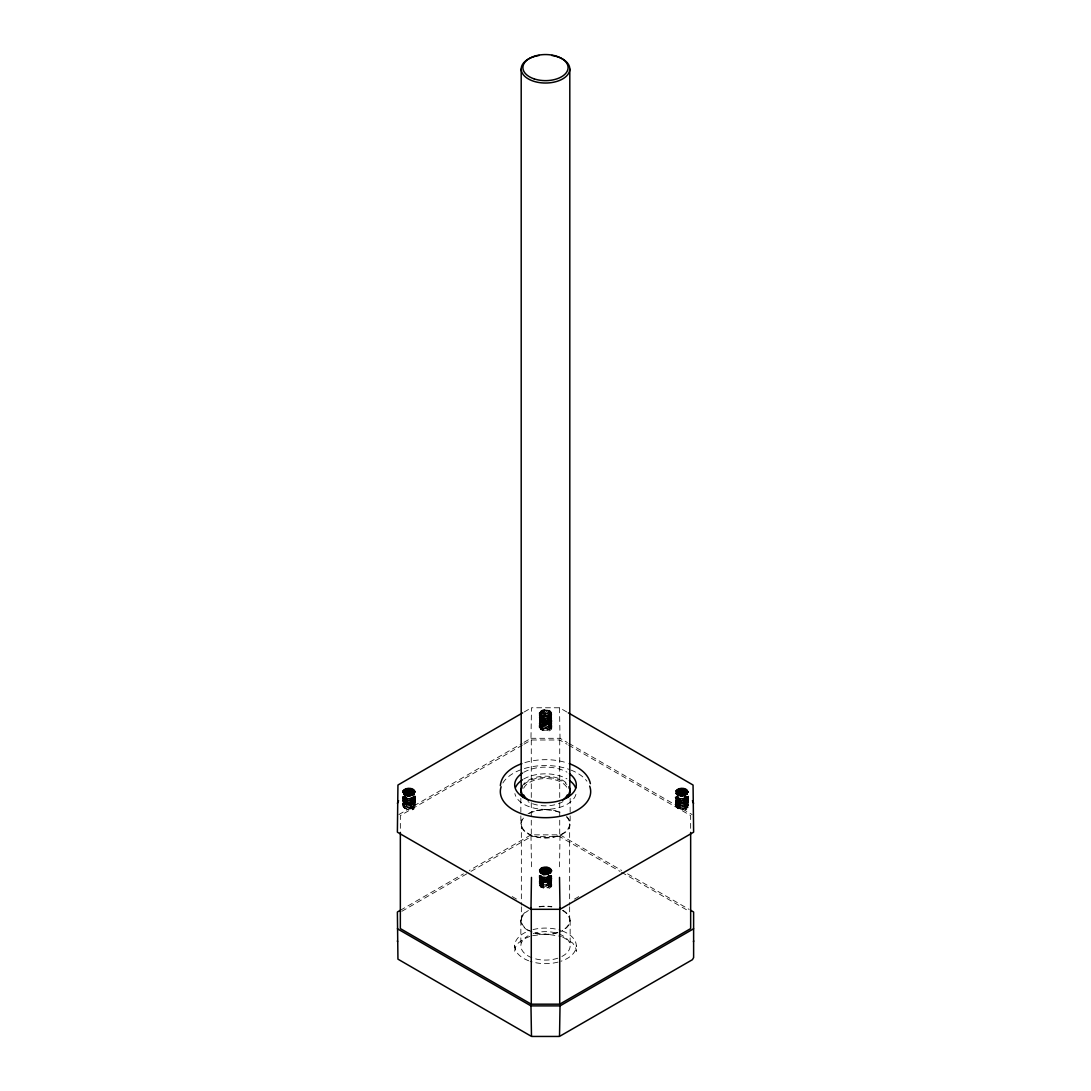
<?xml version="1.0" encoding="UTF-8"?>
<svg xmlns="http://www.w3.org/2000/svg" width="1091" height="1091" viewBox="0 0 1091 1091"><rect width="100%" height="100%" fill="white"/><g stroke="black" fill="none" stroke-linecap="round" stroke-linejoin="round"><path stroke-width="0.75" stroke-dasharray="5 3.75" d="M413.339 796.907L414.007 799.608C414.894 809.972 394.301 800.439 409.07 798.653C422.953 800.617 404.761 812.099 403.956 802.267C413.053 794.234 419.694 810.804 405.757 807.149C398.147 800.371 419.53 800.426 414.553 808.472A6.341 3.655 0 0 1 412.275 809.836L415.316 806.74M550.696 879.21C538.531 893.815 537.522 866.99 550.682 881.146C535.981 894.988 539.636 867.986 550.669 883.342C532.967 895.493 543.1 869.309 550.519 885.524C548.773 888.988 540.181 889.438 540.345 884.733C542.227 880.71 552.196 884.283 550.232 877.846M549.659 719.624C554.16 725.01 541.381 728.202 540.318 722.665C541.3 717.728 552.51 719.446 550.341 724.915C547.764 730.411 535.04 724.956 543.127 721.724C550.969 723.947 553.178 713.473 544.245 714.837C534.904 716.378 545.718 724.165 549.782 718.874C553.696 713.582 542.282 710.718 540.331 715.464C540.7 721.41 554.119 716.514 551.269 724.369C548.582 729.606 534.181 725.76 541.586 720.796M685.612 796.362L686.989 799.608C682.27 814.527 667.897 792.366 686.594 800.549C686.962 815.536 665.169 796.607 685.775 801.49C692.008 815.632 663.096 801.435 684.671 802.581C696.303 813.545 663.669 808.158 682.284 803.699L679.107 804.026M403.806 797.93C404.706 803.931 415.344 799.512 414.157 797.426C413.271 802.103 401.311 801.244 404.788 796.294M541.477 724.329L549.018 724.315C557.283 719.801 543.945 713.473 539.936 718.451C537.222 723.851 548.323 725.87 550.505 721.246C551.841 715.969 541.695 714.605 540.304 719.119C541.081 723.865 550.996 722.924 550.669 717.919M539.281 875.514C539.322 880.996 550.75 881.378 550.669 875.528C550.71 880.478 539.268 880.751 540.741 875.596C535.722 879.387 545.377 882.919 548.432 880.382L550.669 883.342M677.784 796.294C674.143 800.63 683.211 802.362 685.762 799.771C690.358 793.471 683.089 803.549 679.052 800.289C672.833 794.48 675.37 797.93 677.484 801.38C680.389 805.103 691.789 800.18 684.48 797.48M414.185 798.912C413.68 806.494 396.919 800.876 405.184 796.198M539.186 877.573L539.281 875.364M675.67 798.776L678.179 796.198M411.402 803.562C415.18 803.262 417.062 797.807 412.725 796.648M542.718 878.187C550.723 874.464 555.714 886.519 545.391 886.097C536.022 887.228 539.69 876.537 547.246 879.687C556.71 881.323 548.378 890.883 542.241 887.392C534.263 884.433 544.982 878.46 549.018 882.06C552.387 881.078 552.769 876.359 549.223 875.309M678.316 797.657C667.815 806.222 696.754 804.899 685.721 796.512M408.893 807.285C419.38 807.722 414.253 795.734 406.22 799.376M539.199 712.982L540.018 715.055A6.341 3.655 0 0 0 542.322 716.392C532.503 711.673 550.723 706.204 551.828 714.005C551.896 720.687 535.681 719.474 540.4 713.037M542.622 725.229L545.786 724.901C539.199 723.265 538.763 732.088 545.636 730.493C553.505 730.834 550.491 721.028 543.877 723.265C535.926 724.588 544.068 731.788 548.487 728.106C550.764 727.302 553.137 724.397 550.941 722.256C550.382 719.896 541.859 720.442 545.323 720.183M675.724 803.399C673.529 811.322 690.794 810.531 687.725 803.071C682.243 795.734 667.528 806.113 681.889 807.285C696.522 805.826 681.998 793.484 675.888 801.34C674.92 808.786 692.58 805.758 687.112 799.062M412.684 806.304C404.816 811.036 397.069 800.194 409.425 800.699M550.669 882.892C548.896 887.133 541.191 887.038 539.172 883.069L539.227 882.21M551.787 727.097L551.037 729.524A6.341 3.655 0 0 1 548.773 731.025C552.523 730.288 552.742 725.256 549.018 724.315M551.787 884.719L551.037 887.133L548.773 888.633A6.341 3.655 0 0 0 551.05 887.269L551.46 883.901L546.536 881.242M411.389 803.426C406.616 806.535 398.283 799.648 406.179 797.303M551.814 878.16C552.073 885.687 534.085 882.905 541.122 876.932C537.181 883.669 554.705 882.292 549.837 875.718M413.066 801.217L415.166 799.103L414.839 796.512M548.323 719.446C532.503 723.115 541.518 707.2 551.078 715.682C555.742 724.329 533.172 722.774 541.218 715.928M539.309 715.914L539.309 714.332M549.564 722.419C555.987 718.505 546.482 712.941 542.282 715.655M548.446 880.519L551.664 877.9L551.337 875.309M684.943 801.708L688.162 799.103L687.835 796.512M410.816 805.24L409.493 805.581L413.162 804.517L415.194 802.376L414.785 799.785L412.412 797.903M551.705 721.915C550.723 717.019 538.272 716.582 540.959 722.528C544.082 723.769 549.414 723.947 550.682 720.101M411.989 801.367C420.54 804.722 409.302 811.731 404.679 808.172C398.215 803.494 411.13 799.771 413.816 804.203C415.821 809.508 406.275 810.968 403.875 807.395C403.411 801.203 413.407 806.072 414.198 800.399M409.616 808.786L414.157 807.176L415.18 803.862M539.268 727.533C537.468 720.455 550.437 719.883 551.841 725.883C551.664 732.525 535.422 731.038 540.536 724.683M547.887 724.615C534.195 727.997 539.418 713.855 549.7 719.624M550.682 884.378C549.428 889.138 538.995 888.838 539.349 883.56M547.314 884.051C543.482 886.397 535.381 881.078 541.586 878.405M551.719 726.851L551.678 725.051M415.289 800.33L415.316 799.362M551.787 721.519L551.814 720.551M688.285 800.33L688.312 799.362M405.538 801.817L410.693 802.049L404.488 801.38L403.861 799.648L406.179 797.766M402.838 798.135L402.784 796.566L404.011 799.417L409.984 800.494L414.348 798.612L415.33 796.212M540.318 879.032L541.804 876.919M688.216 797.303C688.38 802.267 681.016 803.249 677.484 801.38L676.856 799.648L679.175 797.766M685.462 799.826L687.944 797.862L688.312 796.212M415.276 797.057L415.33 796.089M551.582 716.46L551.446 718.914L547.777 721.437M688.271 797.057L688.312 796.089M403.82 800.235L404.625 798.094L406.902 797.426M676.815 800.235L677.129 798.612L678.684 797.712M403.82 805.144L404.747 803.494L407.366 802.403M407.489 799.035L411.675 798.667L414.648 796.471M540.304 719.119C541.995 723.047 554.623 720.865 549.318 727.629L544.054 728.447L540.468 726.456L540.7 725.201L542.854 723.933L547.832 723.892M539.336 719.324L544.109 716.869M551.678 725.188L547.246 722.078M540.304 883.942L541.968 881.869L545.186 881.146M543.973 877.982L545.323 877.791M551.678 882.796L547.246 879.687M676.802 805.144C678.397 799.744 691.026 802.594 687.548 808.472A6.341 3.655 0 0 1 685.271 809.836L688.312 806.74M675.738 802.908L676.365 800.821L680.484 799.035M688.216 805.649L687.725 803.208L683.743 800.889M408.089 800.671L412.003 801.23M410.039 802.43L414.375 804.476L415.071 807.695M543.059 710.446L544.354 710.132M539.377 722.747L540.25 720.005L544.709 718.505M543.509 715.396L544.832 715.15M547.068 719.774C557.256 718.287 547.287 708.086 541.3 712.668M547.368 718.887L546.059 718.546M546.905 713.623L550.3 715.123L551.814 717.414M551.76 714.973L551.132 712.532L547.027 710.296M546.659 720.292L549.469 721.601L550.682 723.538M551.814 720.687L550.219 718.41L546.782 716.964M540.318 714.21C541.259 718.628 550.178 717.919 550.682 713.446C549.509 717.483 541.013 718.069 540.372 713.623C542.5 710.064 550.423 710.8 550.696 715.396C549.728 720.851 541.422 716.432 540.318 721.424M539.227 882.346L541.027 880.478L544.586 879.469M546.659 877.9L549.469 879.21L550.682 881.146M675.724 803.549L677.525 801.667L681.084 800.671M688.298 802.771L686.634 800.508L683.157 799.103M688.066 807.695L687.371 804.476L683.034 802.43M402.743 803.399L402.906 804.967M414.185 801.885C413.557 806.276 405.184 806.972 403.806 802.84M540.318 714.673C541.491 710.446 549.878 711.114 550.696 715.396M550.682 723.088C550.055 727.479 541.682 728.161 540.304 724.042C542.663 720.728 550.15 721.274 550.669 725.733M550.682 880.696C550.055 885.087 541.682 885.783 540.304 881.651M687.18 801.885C686.553 806.276 678.179 806.972 676.802 802.84M550.696 716.432C549.987 720.769 541.613 721.465 540.304 717.292M402.756 799.976L403.725 804.231L409.493 805.444M539.254 878.787L540.577 881.487L545.841 882.592L542.622 882.837M675.752 799.976C675.984 805.363 686.675 804.981 688.285 800.194M404.052 807.545L404.584 808.581L403.834 806.972A5.196 3 0 0 1 406.807 803.985L409.289 803.699L405.306 803.126L403.834 801.012M540.55 728.747L541.081 729.784L540.331 728.174A5.196 3 0 0 1 543.304 725.174M540.55 886.356L541.081 887.392L540.331 885.783A5.196 3 0 0 1 543.304 882.783M677.047 807.545L677.579 808.581L676.829 806.972A5.196 3 0 0 1 679.802 803.985M539.281 717.755L540.495 720.469L546.482 721.683M403.806 798.394L405.525 796.335M540.304 719.596C541.695 715.464 550.069 716.16 550.682 720.565M548.978 878.637C554.269 873.714 550.273 878.637 546.482 879.305C544.232 880.082 538.136 878.528 541.286 875.555M676.802 798.394L677.784 796.757M550.696 721.601C549.4 726.115 541.886 725.965 539.363 722.61L542.718 720.442M687.194 800.399C686.307 804.64 677.893 805.294 676.815 801.012M548.555 883.833C553.123 882.905 552.346 876.973 547.982 876.278M415.194 802.376L415.207 800.589M551.691 723.565L551.705 721.778M551.691 881.187L551.705 879.387L549.659 877.232M688.189 802.376L688.203 800.589M550.696 714.932C549.346 719.446 541.695 719.324 539.309 715.764M415.166 799.103L415.235 797.303M551.664 877.9L551.732 876.114M414.198 805.567C412.916 810.327 402.511 810.04 402.852 804.763M550.682 726.77C549.182 731.175 541.531 731.079 539.268 727.383M687.18 805.567C684.793 813.872 668.36 804.612 680.361 802.403M403.806 803.303C405.388 799.308 413.775 800.03 414.171 804.531M551.623 717.019L550.75 713.814L546.305 711.864M540.304 882.114L543.127 879.796L548.418 880.273M676.802 803.303C678.384 799.308 686.771 800.03 687.166 804.531M559.519 866.772L560.024 834.86L530.976 834.86L469.321 870.468M550.682 877.723C549.196 882.237 540.168 882.155 539.186 877.437M540.304 717.755C542.336 713.664 549.864 714.85 551.719 718.642M539.39 722.528L539.24 724.11M539.39 880.151L539.24 881.719M550.682 713.446L549.987 715.069L550.478 714.141M402.688 798.776L404.202 796.825L406.097 796.757M414.171 804.081L412.821 805.976L408.825 807.176M539.418 719.255C538.545 723.647 545.582 724.206 548.432 722.76M550.669 725.27L547.505 728.024M687.166 804.081C671.824 815.727 675.247 793.225 687.18 806.017M415.303 802.635L413.68 805.731M551.801 723.824C548.691 735.948 528.439 721.41 547.246 722.215M688.298 802.635L686.675 805.731L681.875 807.149M403.82 801.476L405.116 799.894L411.825 798.257L414.116 796.389M540.318 722.665C542.554 718.696 550.232 719.855 551.801 723.96M540.318 880.287C542.622 874.832 556.015 879.36 550.191 884.678M676.815 801.476C678.684 797.807 685.939 798.38 687.18 802.349M415.289 800.194L412.575 803.003M551.787 721.383L547.9 724.751M551.76 714.837C549.946 718.683 542.718 719.828 540.345 716.051C542.022 712.246 549.537 712.859 550.682 716.882M415.276 796.921L411.266 800.098M688.271 796.921C686.225 801.421 678.725 801.776 675.834 797.985M539.199 713.119L541.886 710.759M687.112 796.389C685.462 799.989 678.138 800.576 676.802 796.566M402.743 803.549L406.779 800.944M551.719 726.715C549.796 730.465 542.568 731.584 540.331 727.711M688.216 805.513C686.294 809.277 679.066 810.381 676.829 806.508M402.756 800.126L406.902 797.576M539.254 878.937L541.109 877.069M675.752 800.126L678.67 797.848M415.194 802.24L412.057 804.885M551.691 723.442L549.659 725.583L545.991 726.77M551.691 881.051L549.659 883.192L544.641 884.283M688.189 802.24C685.857 806.317 678.288 806.808 675.738 802.771M539.281 717.905L542.295 715.519M415.166 798.967L411.948 801.708M551.664 877.764L549.564 879.892M539.472 714.4L539.199 713.841M539.295 714.482L541.313 712.518M551.623 716.882L549.455 718.983M402.852 804.899C405.306 801.421 413.134 801.353 414.198 806.017M539.404 726.17L543.864 723.592M539.404 883.778L543.864 881.201M539.377 880.287L542.718 878.05M539.418 876.864L540.7 875.623M675.915 798.067L678.166 796.348M550.314 875.868C548.077 878.678 541.586 879.237 540.304 875.364M566.829 711.987L559.519 707.773L531.481 707.773L530.976 738.293L523.639 742.521M550.3 875.405L544.955 877.6L539.513 875.582M686.798 796.607C684.507 799.348 678.997 799.798 676.884 796.675M414.662 796.607L410.571 798.585M687.644 796.607L685.966 797.916M687.644 796.471C684.739 799.526 678.957 799.921 676.011 796.771M549.469 876.728L551.146 875.405L547.068 877.532L548.323 877.055M524.171 711.987L531.481 707.773M398.856 814.568L522.166 743.366M522.439 745.098L400.342 815.577L400.342 832.528M523.912 744.239L531.276 739.998L559.724 739.998L567.088 744.239M400.329 910.303L463.443 873.85M401.815 911.312L469.485 872.241M470.957 871.395L531.276 836.579L559.724 836.579L620.043 871.395M574.439 899.107L578.857 896.557M405.075 799.744L402.893 801.49L406.22 799.239M412.548 797.766L407.366 798.707L403.888 796.675L406.357 798.967L411.457 799.376M684.412 797.098L685.325 796.675M547.914 875.896L548.828 875.487M684.398 796.635L685.325 796.225M529.803 936.378L523.298 939.256L518.307 943.019L515.484 947.083L514.625 951.325L514.693 945.87M548.446 722.897L551.2 720.946L551.732 718.505M549.182 885.115L545.377 885.96M684.152 796.921L685.353 796.375M410.693 802.049L411.948 801.571M684.821 798.257L679.598 798.598L676.011 796.621M524.866 762.582C538.013 758.75 554.051 758.463 567.743 763.154M532.653 935.696L545.5 933.964L561.415 936.433M540.318 879.823L542.663 882.278L547.887 882.224M542.404 712.273L546.305 712M676.802 797.93L679.611 800.248L684.262 800.098M539.336 876.796L542.541 878.951L547.764 878.91M542.718 720.578L543.986 720.224M540.331 885.319C542.568 889.56 552.305 887.951 551.678 882.66M547.068 877.382L543.113 877.546L539.513 875.432M545.377 728.352L546.714 728.215M408.757 803.944L410.107 803.835M406.125 804.026L406.807 803.985M543.877 723.728L549.059 724.669L550.682 727.22M543.877 881.337L549.059 882.292L550.682 884.828M408.62 800.453L409.984 800.494M407.352 802.54L408.689 802.471M680.348 802.54L683.021 802.581M680.47 799.171L683.143 799.239M544.095 717.005L546.768 717.101M540.318 720.96L542.418 722.91L547.191 723.251M675.67 798.626L677.484 801.23L683.689 802.049M545.568 713.487L540.781 714.619L539.213 717.264M544.354 710.282L547.027 710.432M539.213 717.114L541.913 719.474L545.732 719.951M403.015 796.771L405.429 798.421L409.234 798.748M541.913 877.082L545.732 877.559M530.976 738.293L560.024 738.293L567.361 742.521M681.07 800.808L683.743 801.026M544.573 879.619L547.246 879.823M547.6 710.486A5.196 3 0 0 1 549.209 715.328A5.196 3 0 0 1 540.795 714.482A5.196 3 0 0 1 545.118 710.241L549.168 711.332L550.682 713.896M544.695 718.642L546.045 718.683M544.832 715.287L548.487 715.982L550.669 718.369M545.118 710.241L548.296 710.868M409.057 799.117L412.971 800.412L414.185 802.349M407.898 798.898L403.015 796.621M680.716 807.135L677.947 806.29L676.802 804.681M407.72 807.135L404.952 806.29L403.82 804.681M544.218 885.947L541.45 885.087L540.304 883.478M543.332 726.538L539.24 723.96M406.848 805.349L403.725 804.094L402.893 801.34L407.434 803.89M543.332 884.146L539.24 881.569M406.957 808.704L403.834 806.508M683.866 797.698L688.203 800.712M410.871 797.698L413.203 798.435L415.207 800.712M542.773 728.106L539.404 726.02M406.275 806.904L402.906 804.831M406.057 800.153L402.838 797.985M404.843 796.512L405.947 796.907M404.843 796.375L405.934 796.771M551.569 728.883L551.814 727.942M551.569 886.506L551.814 885.551M406.111 797.207L404.584 796.403M562.506 936.951L572.693 943.019L575.516 947.083L576.375 951.325L576.307 945.87M547.982 719.133L550.696 722.051M685.107 797.916L687.071 799.703C684.807 802.69 678.697 803.358 676.815 799.758M684.48 797.93L687.194 800.849M411.484 797.93L414.198 800.849M548.609 876.728L549.7 877.232M548.596 876.864L550.6 877.996L549.114 875.609M547.982 876.741L550.696 879.66M684.739 796.362L687.18 799.362M549.018 724.451L551.787 727.233M549.018 882.06L551.787 884.842M412.616 799.948L415.303 802.771M568.834 743.366L692.144 814.568M568.561 745.098L690.658 815.577L690.658 832.528M560.024 834.86L621.679 870.468M627.557 873.85L689.212 909.458M621.515 872.241L689.185 911.312M512.143 896.557L516.561 899.107M685.721 796.648L688.312 799.498M549.223 875.446L551.814 878.296M404.488 801.23L402.688 798.626M413.107 801.871L415.18 803.999M413.203 798.571L414.103 799.198M413.721 797.221L415.316 799.498M541.231 876.55L540.386 875.487M559.519 707.773L560.024 738.293M413.325 797.357L414.185 799.362M413.734 799.035L414.075 799.703C411.825 802.69 405.702 803.358 403.82 799.758M687.835 796.648L688.216 797.439M551.337 875.446L551.719 876.25M414.839 796.648L415.235 797.439M540.318 878.569L542.418 880.519L547.191 880.86M686.935 796.485L687.166 797.18M550.437 875.296L550.669 875.978M413.939 796.485L414.171 797.18M531.481 866.772L530.976 834.86M546.605 725.024L542.663 724.724L540.318 722.201M570.143 798.38L570.143 823.8M570.143 920.381L570.143 945.87M569.652 823.8L569.652 905.135M569.652 906.826L569.652 920.381M559.724 739.998L559.724 800.999M559.724 802.69L559.724 836.579M531.276 739.998L531.276 800.999M531.276 802.69L531.276 836.579M521.348 823.8L521.348 905.135M521.348 906.826L521.348 920.381M520.857 798.38L520.857 823.8M520.857 920.381L520.857 945.87M502.856 782.997A45.181 26.089 0 0 1 522.916 769.019M524.389 768.541A45.181 26.089 0 0 1 569.543 769.523M570.948 770.055A45.181 26.089 0 0 1 586.903 781.17M523.721 772.319A30.807 17.783 0 0 1 566.952 772.142M575.925 794.384A30.807 17.783 0 0 1 544.804 809.386A30.807 17.783 0 0 1 514.884 793.593M523.721 779.029A30.807 17.783 0 0 1 566.952 778.851M562.929 801.667A24.643 14.224 0 0 1 528.071 801.667M524.157 784.497A24.643 14.224 0 0 1 566.843 784.497M566.843 816.682A24.643 14.224 0 0 1 545.5 838.024A24.643 14.224 0 0 1 524.157 816.682M528.071 813.736A24.643 14.224 0 0 1 561.756 813.109M522.03 786.584A24.302 14.033 0 0 1 542.322 776.301A24.302 14.033 0 0 1 566.543 783.188M523.68 788.234A22.584 13.037 0 0 1 545.5 778.565A22.584 13.037 0 0 1 567.32 788.234M566.42 816.832A24.152 13.938 0 0 1 545.5 837.738A24.152 13.938 0 0 1 524.58 816.832M529.571 813.313A24.152 13.938 0 0 1 561.429 813.313M562.574 910.521A24.152 13.938 0 0 1 562.574 930.241M557.569 932.45A24.152 13.938 0 0 1 533.431 932.45M532.094 931.973A24.152 13.938 0 0 1 528.426 910.521M539.254 906.907A24.152 13.938 0 0 1 551.746 906.907M562.274 930.95A30.807 17.783 0 0 1 560.897 961.266M558.033 962.112A30.807 17.783 0 0 1 530.103 961.266M528.726 960.789A30.807 17.783 0 0 1 530.103 930.459M532.967 929.614A30.807 17.783 0 0 1 560.897 930.459M562.929 910.317A24.643 14.224 0 0 1 559.178 932.205M557.815 932.696A24.643 14.224 0 0 1 533.185 932.696M528.071 930.446A24.643 14.224 0 0 1 528.071 910.317M539.118 906.635A24.643 14.224 0 0 1 551.882 906.635M559.178 934.032A24.643 14.224 0 0 1 559.178 957.693M557.815 958.184A24.643 14.224 0 0 1 533.185 958.184M531.822 957.693A24.643 14.224 0 0 1 528.071 935.805M533.185 933.541A24.643 14.224 0 0 1 557.815 933.541M542.65 715.655A5.714 3.3 0 0 0 551.214 712.805A5.714 3.3 0 0 0 542.65 709.941A5.714 3.3 0 0 0 542.65 715.655"/><path stroke-width="1.5" d="M414.021 794.998C411.089 791.125 402.238 791.343 413.816 793.798M542.95 871.423L544.232 871.109L540.781 872.227M677.279 793.416L682.066 792.284L686.798 793.921L684.671 792.748M405.388 789.42L404.379 789.87L409.207 788.943M408.334 794.098L409.684 794.016L407.011 794.193M407.134 790.825L413.394 791.834M414.266 792.489L409.807 790.675M407.857 789.079L413.898 790.498M543.059 868.054L547.027 867.904L550.396 869.309M544.832 872.895L546.182 872.814L543.509 873.005M542.404 869.882L546.305 869.472L550.764 871.286M550.382 869.445L547.027 867.904M549.332 872.009L545.568 871.095M678.384 789.42L677.361 789.87L680.852 788.943L684.793 789.434L688.121 791.984M680.007 794.193L683.989 794.234M678.888 791.084L682.802 790.675L686.389 791.834M683.989 794.371L682.68 794.016M686.375 791.971L682.802 790.675M688.107 792.121L683.525 789.107M683.402 792.571L680.716 792.448M403.82 793.484C405.006 789.407 412.371 789.979 414.089 793.498M540.318 872.282C540.727 867.522 549.959 868.136 550.696 872.555M676.815 793.484C677.988 789.407 685.366 789.979 687.085 793.498M397.383 803.344L398.583 800.685M693.467 941.738L693.617 940.837M500.36 785.602C501.396 774.337 512.02 767.041 521.853 763.659M531.481 877.409L530.976 909.308L560.024 909.308L693.617 832.188L693.058 785.029L568.288 712.832M404.966 794.957L408.839 794.071L411.989 794.793L414.185 792.257L412.916 794.63M542.35 873.796C545.5 877.273 553.519 868.504 549.414 873.441M678.043 794.603L676.87 792.434A5.196 3 0 0 1 681.616 789.038C688.053 789.093 687.698 793.975 685.912 794.63M676.052 793.062L676.515 793.866M404.052 794.153L406.957 792.543L410.243 792.557M540.55 872.964L545.636 871.218L550.123 873.141M677.047 794.153L682.134 792.407L686.621 794.33M404.052 793.689C406.561 790.989 412.057 791.37 414.035 794.534M541.545 873.414L540.509 872.405C543.195 869.895 548.5 870.141 550.532 873.346M677.047 793.689L682.134 791.957L686.621 793.88M403.561 790.58L403.002 791.234L403.561 790.43M539.5 870.032L543.073 867.904M676.556 790.58L675.997 791.234L676.556 790.43M687.016 793.089L685.093 794.671M403.22 792.598L405.907 790.934M403.22 792.461L404.816 791.33M404.366 794.971L408.852 793.621L412.834 794.821M677.361 794.971L681.848 793.621L685.83 794.821M522.712 712.832L397.942 785.029L397.383 832.188L530.976 909.308M400.329 910.303L397.383 911.994L397.942 959.153L531.481 1036.409L530.976 1005.888L397.383 928.768M400.342 832.528L400.342 928.591L531.276 1004.184L559.724 1004.184L690.658 928.591L690.658 832.528M530.976 1005.888L560.024 1005.888L693.617 928.768M676.897 791.848L677.811 791.33M676.884 791.984L681.466 790.593M540.4 870.795L542.404 869.745M540.4 870.645L541.313 870.141M541.463 873.305L545.35 872.418L548.5 873.141M404.284 793.416L406.452 792.489M404.284 793.28L405.293 792.816M677.279 793.28L680.729 792.298M540.795 872.091A5.196 3 0 0 1 545.118 867.85L547.6 868.095A5.196 3 0 0 1 549.209 872.936A5.196 3 0 0 1 540.795 872.091L541.791 871.614M540.877 868.681L541.886 868.231M547.641 874.314L548.596 873.932M411.143 795.503L407.87 795.871M411.13 795.053L407.87 795.421M405.907 791.084L408.47 790.593M542.936 874.355L547.246 874.368M406.452 792.625L407.734 792.298M406.575 789.107L407.857 788.943M679.57 789.107L680.852 788.943M683.075 795.312L679.802 795.271M683.075 795.762L679.816 795.721M407.025 794.057L408.334 793.948M680.02 794.057L681.33 793.948M544.832 872.759L542.282 873.264L548.487 873.591M543.645 869.5L544.968 869.404M407.461 795.353L410.748 795.571M407.448 795.816L409.657 795.816M680.457 795.353L683.743 795.571M680.443 795.816L682.652 795.816M544.218 871.245L546.905 871.382M680.852 789.079L683.525 789.243M544.354 867.89L547.027 868.054M531.835 1036.45L559.165 1036.45M405.047 794.603L403.875 792.434A5.196 3 0 0 1 408.62 789.038C412.698 786.966 414.594 794.684 413.98 792.939M681.33 794.098L682.666 794.153M681.452 790.743L682.789 790.811M408.457 790.743L409.807 790.811M544.955 869.541L550.75 871.423M681.616 789.038L684.793 789.679M408.62 789.038L411.812 789.679M545.118 867.85C549.209 865.927 551.105 873.427 550.478 871.75M409.67 794.153L410.993 794.234M546.168 872.95L548.718 873.414L547.491 873.182M546.905 871.245L549.318 872.145M410.53 789.107L413.884 790.634M542.363 874.259L543.318 874.532M684.984 794.793L681.834 794.071L677.961 794.957A6.341 3.655 0 0 1 677.143 794.384M411.689 792.748L412.834 793.198M569.216 763.605C578.407 767.014 588.294 773.355 590.395 783.652M547.6 868.095L548.296 868.477M690.671 910.303L693.617 911.994L693.617 957.598L692.417 959.685L559.519 1036.409L560.024 1005.888M677.525 794.684L675.97 793.348M550.259 871.627C547.914 868.982 542.391 868.504 540.372 871.709L540.509 872.405M692.417 800.685L693.617 803.344M551.623 870.932L551.132 870.141L551.623 870.795M414.635 791.343L415.125 792.121L414.635 791.207M559.519 877.409L560.024 909.308M397.383 940.837L397.533 941.738M687.194 793.743C686.28 789.57 678.984 788.984 676.87 792.434A5.196 3 0 0 0 683.171 794.957M414.198 793.743C413.284 789.57 405.988 788.984 403.875 792.434A5.196 3 0 0 0 410.175 794.957M569.802 68.992L569.802 790.211M559.724 907.603L559.724 1004.184M531.276 907.603L531.276 1004.184M521.198 68.992L521.198 790.211M589.672 786.12A45.181 26.089 0 0 1 546.059 817.691A45.181 26.089 0 0 1 501.11 786.761M569.434 773.71A30.807 17.783 0 0 1 566.174 798.08A30.807 17.783 0 0 1 523.83 797.535A30.807 17.783 0 0 1 522.453 773.096M515.634 787.266A30.807 17.783 0 0 1 522.453 779.806M569.434 780.42A30.807 17.783 0 0 1 575.68 788.043M569.297 787.92A24.643 14.224 0 0 1 567.838 797.616M523.162 797.616A24.643 14.224 0 0 1 521.703 787.92M684.098 789.284A5.196 3 0 0 1 687.194 791.93A5.196 3 0 0 1 684.412 794.684M404.925 794.834A6.341 3.655 0 0 1 404.147 794.384M411.102 789.284A5.196 3 0 0 1 414.198 791.93A5.196 3 0 0 1 411.416 794.684M551.787 55.436A24.302 14.033 0 0 1 565.411 77.038A24.302 14.033 0 0 1 525.589 77.038A24.302 14.033 0 0 1 539.213 55.436M568.97 786.584A24.302 14.033 0 0 1 562.683 800.126M528.317 800.126A24.302 14.033 0 0 1 522.03 786.584M567.32 794.984A22.584 13.037 0 0 1 565.056 798.121M525.944 798.121A22.584 13.037 0 0 1 523.68 794.984M542.65 873.264A5.714 3.3 0 0 0 551.214 870.413A5.714 3.3 0 0 0 542.65 867.55A5.714 3.3 0 0 0 542.65 873.264M679.134 794.466A5.714 3.3 0 0 0 687.712 791.602A5.714 3.3 0 0 0 679.134 788.752A5.714 3.3 0 0 0 679.134 794.466M406.152 794.466A5.714 3.3 0 0 0 414.716 791.602A5.714 3.3 0 0 0 406.152 788.752A5.714 3.3 0 0 0 406.152 794.466M534.208 78.893A22.584 13.037 0 0 0 568.084 67.587A22.584 13.037 0 0 0 534.208 56.296A22.584 13.037 0 0 0 534.208 78.893"/></g></svg>
